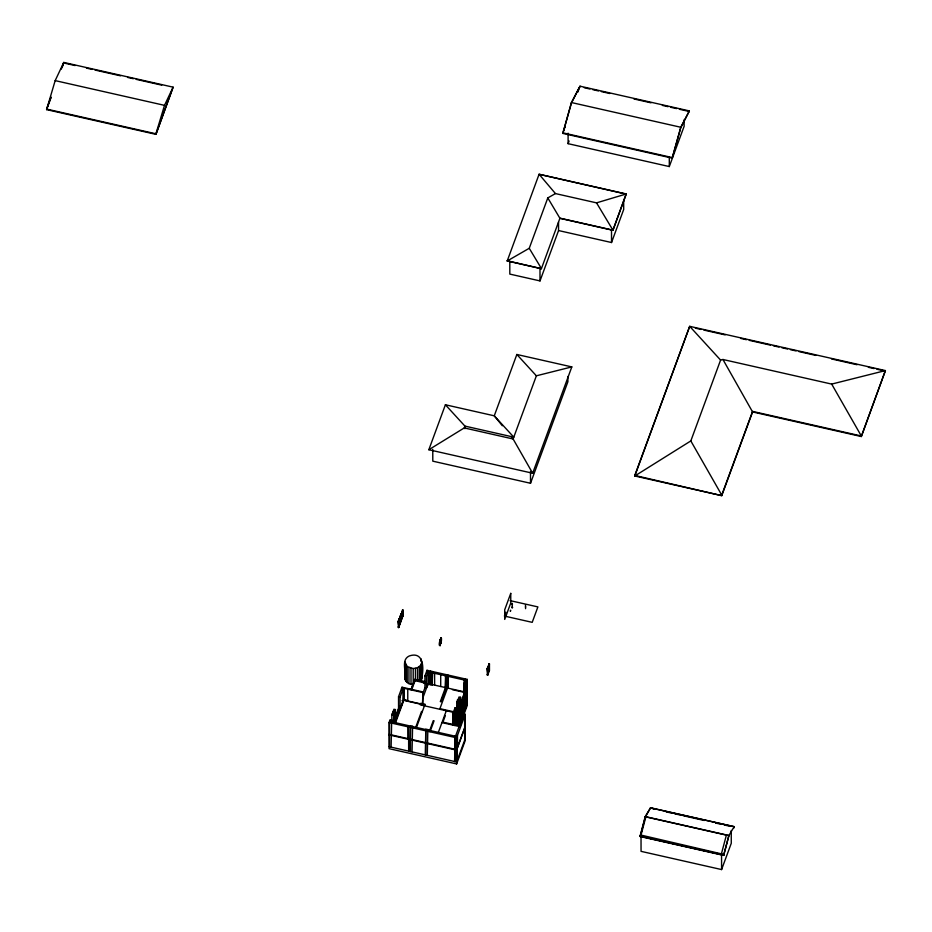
<?xml version="1.0" encoding="UTF-8"?>
<svg xmlns="http://www.w3.org/2000/svg" width="932" height="932" viewBox="0 0 932 932"><rect width="100%" height="100%" fill="white"/><g stroke="black" fill="none" stroke-linecap="round" stroke-linejoin="round"><path stroke-width="1.4" d="M525.532 607.338L525.532 606.592M510.445 611.357C510.107 611.59 510.992 608.643 510.468 611.136M439.555 645.457L439.753 640.109L440.37 639.865L440.242 645.608L439.555 645.457C438.308 642.602 442.7 632.106 441.185 642.474M440.556 639.643L440.242 645.608M440.859 638.537L440.696 643.802L440.615 639.201M512.087 604.973L512.169 603.948M512.076 607.792C512.88 605.917 511.878 608.98 512.344 606.825M512.46 604.087L512.099 604.973M512.658 607.349L512.227 607.699M512.344 607.384L512.087 606.639M404.803 661.732L407.191 666.52L413.191 668.582L413.226 684.659C409.346 684.647 404.884 682.073 404.838 677.809C406.387 671.075 400.877 659.763 409.23 655.988C425.295 650.396 424.06 672.054 420.716 681.409L420.682 665.332L421.916 661.988M645.27 816.514L640.063 836.202L723.71 855.122L728.917 835.503L645.27 816.583L650.513 807.741L734.16 826.661L650.478 807.893M645.387 816.607L640.202 836.54L723.64 855.413L723.989 854.446L640.552 834.979L640.202 836.54M641.018 835.095L645.853 816.91M721.554 853.304L726.389 835.13M723.71 855.122L728.917 835.422M571.409 102.532L562.846 133.404L672.182 158.137L680.756 127.835L689.354 110.92L580.019 86.187L571.409 102.532L680.756 127.253L689.354 110.92M562.846 133.404L563.079 132.565M563.557 130.876L571.421 103.114L580.019 86.187L577.817 92.14M672.182 158.137L680.756 127.253M55.174 80.618L46.6 109.626L155.935 134.348L173.107 87.165L63.772 62.432L55.174 80.618L164.51 105.351L173.107 87.165L155.935 134.348M164.51 105.351L155.935 133.8L46.6 109.079L51.015 97.079M61.326 69.096L63.772 62.432L62.304 66.976M46.6 109.626L51.015 97.627M502.336 425.749L494.263 415.812L516.852 354.475L571.817 366.905L532.661 473.223L428.837 449.737L445.403 404.768L494.263 415.812L513.788 437.155L464.928 426.099L445.403 404.768M596.538 202.861L612.918 230.134L559.946 218.158L541.399 268.696L507.218 260.972L539.08 174.261L626.234 193.972L612.918 230.309L559.946 218.333L547.795 197.922L555.449 193.576L596.538 202.861L626.234 193.972L612.918 230.309M565.037 126.869L562.835 132.822L672.182 157.555M507.218 260.972L529.248 248.285L547.795 197.922M684.123 119.75L684.123 126.309L669.304 166.56L568.112 143.679L569.091 140.988M428.837 449.737L464.252 427.928L464.928 426.099L464.928 428.685M398.174 621.574L402.974 610.041L402.892 615.994L398.698 627.586L398.174 621.574L402.974 610.041M398.791 627.154L398.267 621.528L400.422 616.168M401.447 618.72C402.251 606.65 399.781 618.603 400.772 621.761L400.341 615.889L402.88 610.483M401.704 613.198L402.717 610.448L402.717 616.017L400.609 620.992M398.71 626.677L399.409 619.128M399.502 623.997L400.341 616.611L398.605 621.597L398.616 627.108L399.677 624.3L399.746 618.941M398.279 627.038L399.921 622.564M401.028 619.559L400.865 621.516M402.461 609.924L401.878 618.755M398.185 627.481L402.473 615.831M399.758 624.056L400.585 616.658M509.792 261.275L509.816 274.09L540.012 280.916L558.559 230.554L558.548 222.014M462.622 719.411L463.192 713.877L465.231 714.331L465.278 740.462L456.633 763.937L389.087 748.664L389.04 722.533L390.077 719.702L391.603 720.052L391.603 722.673M391.848 722.789L391.836 714.914L393.921 709.252L395.448 709.59L395.471 721.403L402.997 700.957L402.985 689.144L400.061 697.089L400.073 708.903L398.547 708.553L398.535 696.74L402.042 687.21L422.977 691.94L422.417 705.338M391.149 721.286L391.603 720.052M393.374 723.139L393.817 714.029L393.84 723.22M394.411 712.432L395.448 709.59M392.885 712.083L394.912 712.549L394.329 714.145L392.29 713.679M401.983 700.724L403.509 701.074L404.08 687.665M394.562 719.399L399.56 705.804M395.564 717.221L399.56 706.351M400.55 708.157L403.008 701.493M395.413 723.069L404.104 699.478L406.131 699.932M410.989 689.75L414.822 679.346L426.145 681.898M411.466 689.004L414.822 679.346M411.676 689.855L415.055 680.698M422.615 694.072L424.945 687.758L424.922 675.945L427.007 670.294L467.177 679.381L467.223 705.512L463.81 714.774M423.967 681.409L423.384 683.005L425.423 683.471M571.817 366.905L536.378 375.806L513.113 438.984L532.661 473.223M424.945 687.758L426.46 688.107L426.448 676.294L428.091 671.832L430.2 672.31M439.962 641.006L441.302 637.744M440.219 641.065L441.046 638.071M439.962 644.315L441.046 641.379M422.779 704.347L422.977 691.94M428.091 671.832L428.103 683.645L430.083 684.519L430.642 671.11M441.046 637.686L440.941 643.138M422.744 698.219L428.103 683.645M427.124 686.861L428.114 684.181M428.953 684.379L432.11 684.985L432.681 671.576M415.602 727.577L421.544 711.431L422.312 711.605M416.371 727.752L425.039 704.208L420.88 703.276L420.297 704.872L454.094 712.514M432.11 684.985L432.238 672.776L445.461 675.758L445.484 687.571L440.312 701.61L441.081 701.784L446.09 688.154M447.931 675.024L447.372 688.433L445.333 687.979L445.904 674.57M429.326 731.469L433.298 720.646L434.067 720.82L430.083 731.643M439.706 709.252L447.954 686.837M558.559 230.554L611.532 242.53L623.694 209.49L623.671 199.53M437.97 733.426L446.312 710.755M432.774 449.352L432.798 461.165L530.518 483.265L567.903 381.736L567.891 376.481M447.08 710.93L446.16 711.151M453.639 723.512L452.544 725.003L453.115 711.594L455.142 712.048L455.166 724.409L460.21 725.55M456.901 709.217L457.472 699.746L459.511 700.2L459.534 712.013M459.849 705.14L464.579 692.325L465.138 678.915M453.616 711.71L455.037 707.842L456.563 708.18L456.587 720.052M457.985 699.85L459.045 696.961L460.571 697.311L458.334 703.392L458.358 715.205L456.831 714.856L457.391 701.458M467.177 679.381L465.278 684.531L465.301 696.344L463.775 695.994L463.752 684.193L465.056 680.628L465.068 683.261M467.2 691.183L454.583 725.457L454.56 713.644L456.563 708.18M460.012 706.223L464.649 693.629M455.166 724.409L467.2 691.73M459.534 714.518L465.289 698.884L465.301 705.454L461.457 715.893L461.468 719.178L459.942 718.828M456.598 723.162L458.358 718.374L458.369 724.281L456.843 723.931M456.925 723.884L457.053 723.197M461.375 711.629L459.93 715.555L461.457 715.893M462.796 702.868L461.992 711.757L464.276 705.291L464.264 700.386M460.361 715.648L464.206 705.198M460.525 715.461L461.724 711.99M460.862 715.764L464.707 705.314M458.975 722.684L460.361 718.922M458.987 723.442L460.501 719.318L460.49 710.126M458.893 723.931L460.606 719.271L460.618 710.72M460.163 719.236L460.874 719.038M458.94 726.028L467.223 703.543M455.643 735.872L463.122 715.578M460.408 724.036L462.843 717.419M456.633 763.937L456.587 737.806L465.231 714.331M505.831 612.196L504.41 616.052L532.207 622.343L537.892 606.907L510.084 600.627M465.254 726.144L456.61 749.619L389.052 734.346M465.254 726.68L456.61 750.167L389.052 734.894M487.18 668.524L489.451 663.852L489.463 670.411L487.692 675.199L487.18 668.524L487.786 668.593M487.797 674.721L487.378 668.43L488.298 666.916M487.611 668.559L488.916 664.749L488.752 670.388L489.358 670.457L488.846 664.225M487.681 668.64L489.451 663.852M487.285 674.605L488.857 670.341M487.191 675.083L488.95 670.294L489.009 664.26L488.403 666.648M488.403 672.554L487.622 674.675L487.459 668.454M465.278 738.494L456.633 761.968L389.075 746.695M525.497 604.682L525.578 608.678M634.797 475.984L689.692 326.328L885.4 370.587L861.319 436.537L752.578 411.944L722.941 359.496L720.587 360.078L690.822 440.929L634.797 475.984L721.752 495.649L752.578 411.944M641.03 837.111L641.053 851.347L721.589 869.568L731.271 843.285L731.247 830.459M512.087 603.388L512.332 604.647M511.901 604.053L512.332 604.449M413.191 668.582L417.489 667.743L420.682 665.332M512.227 603.528L512.087 604.309M722.941 359.496L831.682 384.089L885.4 370.587L861.319 436.537M512.285 603.517L512.39 604.134M584.271 87.736L589.956 89.018M592.799 89.658L598.472 90.94M601.315 91.581L609.831 93.515M633.97 98.967L651.014 102.823M662.372 105.398L668.046 106.679M670.889 107.32L676.574 108.601M679.416 109.254L689.354 111.502M65.193 63.306L75.131 65.555M86.49 68.118L92.175 69.411M95.017 70.051L120.578 75.83M127.672 77.438L133.358 78.719M136.189 79.36L161.749 85.138M626.234 194.147L539.08 174.261L555.449 193.576M507.218 260.785L541.399 268.696M695.365 328.157L701.039 329.439M703.881 330.079L725.154 334.891M740.754 338.421L746.427 339.702M749.258 340.343L770.531 345.155M773.362 345.795L779.036 347.077M781.878 347.729L787.552 349.011M790.383 349.651L796.056 350.933M798.899 351.574L815.908 355.418M831.507 358.948L857.032 364.727M868.379 367.29L874.053 368.571M876.896 369.212L885.4 371.134M464.252 427.928L513.113 438.984L511.318 436.77M402.624 610.879L402.717 616.017M401.529 613.361L401.541 618.475M402.391 615.877L402.985 615.947M399.234 618.883L399.84 618.953M398.267 621.528L398.861 621.597M439.753 644.932L440.44 645.084M488.566 666.462L488.31 672.601L488.228 666.392M464.707 680.115L447.5 676.224L447.511 688.037M430.06 672.706L432.087 673.172M445.31 676.166L447.348 676.62M464.555 680.511L466.594 680.977L466.606 692.791M463.752 684.193L465.278 684.531M424.922 675.945L426.448 676.294M417.653 680.523L423.314 681.805M414.379 680.535L423.536 682.608M432.262 684.589L464.719 691.928M452.393 689.68L462.901 692.057M422.755 692.534L403.859 688.259L403.882 700.072M401.459 688.806L403.486 689.261M456.89 701.342L458.917 701.796L458.94 713.609M456.808 703.054L458.334 703.392M463.775 705.105L465.301 705.454M461.643 705.99L461.899 712.246M463.239 708.367L463.996 701.027M462.808 708.553L463.414 708.623M398.535 696.74L400.061 697.089M461.899 712.025L460.618 714.984M462.062 712.281L461.55 707.679M403.544 700.002L424.817 704.813M405.338 700.724L419.214 703.87M439.927 708.658L454.478 711.955M452.521 713.19L454.56 713.644M462.61 715.473L464.649 715.927L464.66 727.741M460.35 715.427L464.614 705.361L464.602 700.468M444.552 715.543L445.31 715.718L442.933 722.172L452.766 724.397M456.622 721.228L456.482 725.073M455.166 723.919L460.536 725.073M441.954 722.603L460.105 726.704M391.836 714.914L393.362 715.263M389.623 720.937L391.661 721.391L391.114 747.161M391.51 721.799L410.406 726.075M412.445 726.529L425.668 729.523M427.706 729.977L454.991 736.152M389.04 722.533L456.587 737.806M654.823 809.291L650.583 807.916L645.387 816.805L728.824 835.678L734.16 826.661L733.67 828.164L733.67 827.569M666.135 811.854L671.797 813.135M674.628 813.776L680.278 815.046M683.109 815.686L704.324 820.486M715.636 823.049L721.298 824.331M724.129 824.96L729.779 826.241M640.086 836.097L723.733 855.005M720.587 360.078L689.692 326.328L634.797 475.437L721.752 495.649M516.852 354.475L536.378 375.806M529.248 248.285L541.399 268.521M831.682 384.089L861.319 435.99L752.578 411.396L721.752 495.102L690.822 440.929M421.695 676.317L421.94 678.065M721.554 853.898L721.589 869.568M669.293 157.38L669.304 166.56M611.509 229.726L611.532 242.53M568.089 133.171L568.112 143.679M539.989 268.113L540.012 280.916M530.494 471.452L530.518 483.265M488.939 663.735L488.927 670.434M487.96 666.834L487.972 672.52M487.716 668.512L487.692 675.199M466.606 693.326L466.629 705.14M464.672 728.276L464.684 740.09M464.194 679.999L464.218 691.812M464.089 700.351L464.171 705.338M463.227 702.681L463.146 708.635M462.889 702.6L462.889 708.576M460.851 710.638L460.769 719.306M460.571 697.311L460.594 709.112M460.152 710.056L460.245 719.259M459.534 712.549L459.558 724.362M459.045 714.343L459.057 723.966M458.94 714.145L458.963 725.958M457.484 718.863L457.612 724.106M457.472 735.395L457.495 747.196M457.344 718.828L457.344 724.001M457.193 718.805L457.204 723.966M457.193 748.023L457.169 736.21L455.142 735.756L454.595 761.514M457.193 748.571L457.216 760.372M456.715 720.599L456.82 724.572M456.517 720.634L456.622 725.096M455.037 707.842L455.049 710.464M455.061 737.468L455.084 749.281M455.084 749.817L455.107 761.63M453.115 711.594L453.057 725.108M447.838 676.294L447.861 688.107M445.822 676.283L445.846 688.084M440.708 674.686L440.72 686.5M434.603 673.312L434.627 685.113M430.572 672.822L430.584 684.636M428.93 672.03L428.953 683.832M427.299 755.339L427.846 729.581L425.819 729.115L425.272 754.885M427.007 670.294L427.007 672.916M425.738 730.828L425.749 742.641M425.761 743.188L425.784 755.002M421.579 663.724L421.613 679.801M420.856 658.609L420.856 661.289M419.295 666.695L419.318 681.432M417.489 667.743L417.513 681.141M415.416 668.384L415.439 680.442M412.049 751.891L412.596 726.133L410.558 725.667L410.01 751.437M410.989 668.314L411.012 684.391M410.476 727.379L410.499 739.192M410.499 739.74L410.523 751.542M408.938 667.615L408.962 683.692M408.612 726.96L408.659 751.122M407.762 689.144L407.773 700.957M407.855 726.785L407.867 738.598M407.191 666.52L407.226 682.597M405.863 665.11L405.898 681.187M405.047 663.479L405.082 679.556M402.042 687.21L402.053 689.831M400.515 615.924L400.434 621.679M399.409 618.93L399.583 624.475M398.78 621.574L398.698 627.586M394.912 712.549L394.935 723.046M394.411 713.749L394.341 723.325M389.541 722.649L389.564 734.463M389.564 734.999L389.588 746.812M510.748 593.369L504.701 609.796L504.725 619.419L510.771 602.992L510.748 593.369"/></g></svg>
